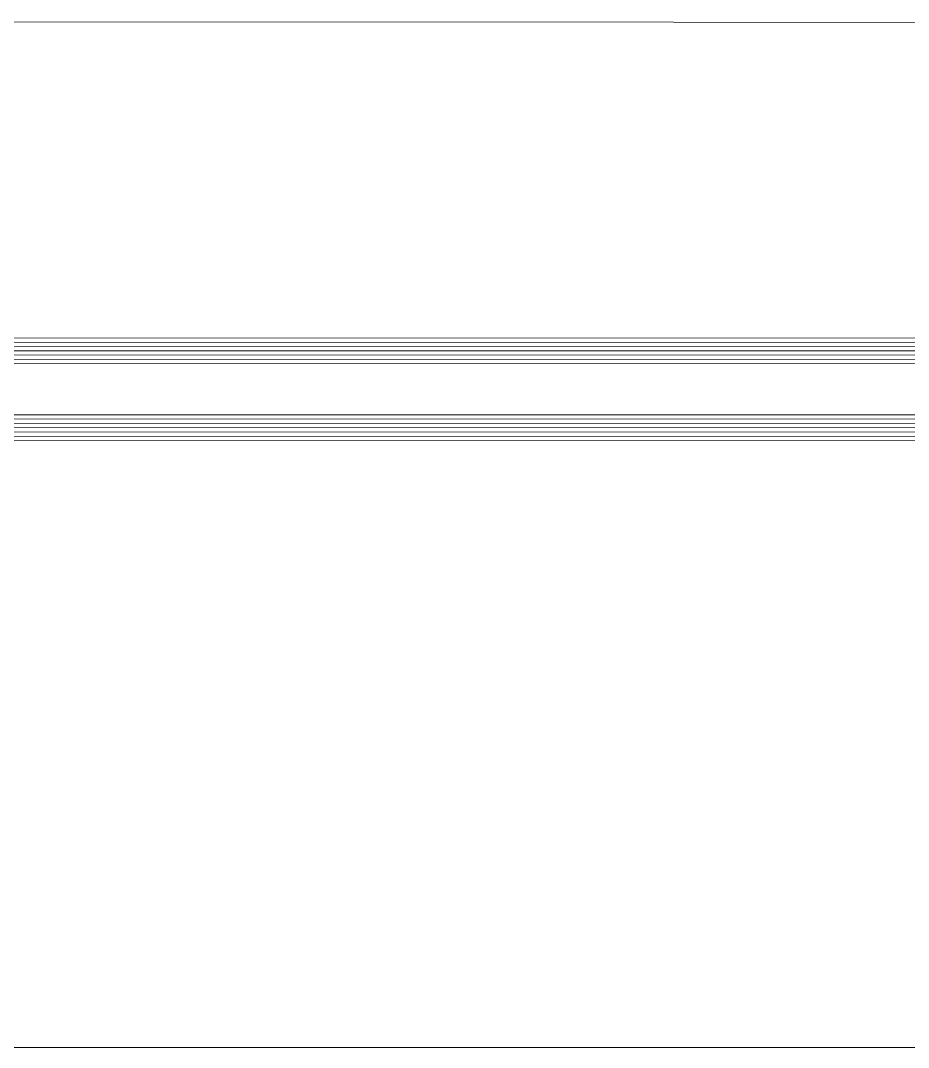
# Model space of a CAD drawing. Header units: centimetres. Extents: x 118932 to 154602, y -32682 to -23521.
# Drawn here: x 139684.84 to 139705.65, y -29475.18 to -29451.11 of the extents above; entities that cross this region are included whole.
import ezdxf

# ---------------------------------------------------------------- set-up
doc = ezdxf.new("R2010")
doc.units = ezdxf.units.CM
doc.header["$LTSCALE"] = 50
doc.header["$MEASUREMENT"] = 0
for name, color, linetype, lineweight, true_color in [('GEN_02_TF_Pencere', 7, 'Continuous', 9, 0x6093ac), ('GEN_05_ML_Alçıpan_giydirme', 7, 'Continuous', 18, 0x7ebab5), ('GEN_05_ML_Mermer', 7, 'Continuous', 9, 0x9d8692)]:
    doc.layers.add(name, color=color, linetype=linetype, lineweight=lineweight, true_color=true_color)

# ---------------------------------------------------------------- blocks, each defined once
blk = doc.blocks.new('P9_')
at = {"layer": 'GEN_02_TF_Pencere'}
for p, q in [((162813.199, -20407.495, 0), (162735.325, -20407.47, 0)), ((162813.255, -20407.595, 0), (162735.325, -20407.57, 0)), ((162813.255, -20407.695, 0), (162735.325, -20407.67, 0)), ((162813.255, -20407.795, 0), (162735.325, -20407.77, 0)), ((162813.255, -20407.895, 0), (162735.325, -20407.87, 0)), ((162813.255, -20407.995, 0), (162735.325, -20407.97, 0)), ((162813.211, -20408.095, 0), (162735.325, -20408.07, 0)), ((162813.255, -20409.295, 0), (162735.324, -20409.27, 0)), ((162813.254, -20409.395, 0), (162735.324, -20409.37, 0)), ((162813.254, -20409.495, 0), (162735.324, -20409.47, 0)), ((162813.254, -20409.595, 0), (162735.324, -20409.57, 0)), ((162813.254, -20409.695, 0), (162735.324, -20409.67, 0)), ((162813.254, -20409.795, 0), (162735.324, -20409.77, 0)), ((162813.211, -20409.895, 0), (162735.324, -20409.87, 0))]:
    blk.add_line(p, q, dxfattribs=at)
at = {"layer": 'GEN_05_ML_Mermer', "elevation": 0}
blk.add_lwpolyline([(162826.321, -20424.099), (162631.32, -20424.1), (162631.327, -20400.033), (162826.321, -20400.093)], close=True, dxfattribs=at)
blk = doc.blocks.new('DOGRAMA LEVEL 0 B BLOK')
at = {"layer": 'GEN_05_ML_Alçıpan_giydirme', "color": 1}
blk.add_blockref('P9_', (-162726.87, 20294.999, 0), dxfattribs=at)

msp = doc.modelspace()

# ---------------------------------------------------------------- block references
msp.add_blockref('DOGRAMA LEVEL 0 B BLOK', (139673.806, -29346.079, 0))

doc.saveas('drawing.dxf')
